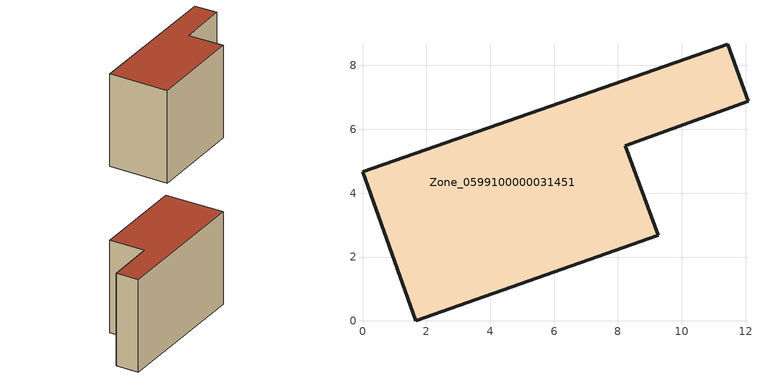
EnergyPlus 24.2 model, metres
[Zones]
Zone_0599100000031451
 floor ground (C_G): 0,4.67 11.43,8.67 12.07,6.88 8.23,5.48 9.26,2.68 1.67,0 z0
 wall outside (C_F): 1.67,0 9.26,2.68 8.23,5.48 12.07,6.88 11.43,8.67 0,4.67 1.67,0 z0:7.8
 roof outside (C_R): 11.43,8.67 0,4.67 1.67,0 9.26,2.68 8.23,5.48 12.07,6.88 z7.8
[BUILDING]
Pand.0599100000031451: North Axis=0; Terrain=City; Loads Convergence Tolerance Value=0.04; Temperature Convergence Tolerance Value=0.4; Solar Distribution=FullExterior; Maximum Number of Warmup Days=25; Minimum Number of Warmup Days=1
[Site:Location]
Rotterdam.The.Hague.AP_ZH_NLD Design_Conditions: Latitude=51.96; Longitude=4.45; Time Zone=1; Elevation=-4.5
[SITE:GROUNDTEMPERATURE:BUILDINGSURFACE]
18, 18, 18, 18, 18, 18, 18, 18, 18, 18, 18, 18
[MATERIAL] Thermal Absorptance=0.9; Solar Absorptance=0.7; Visible Absorptance=0.7
Name | Roughness | Thickness | Conductivity | Density | Specific Heat
G.TC.1946 | MediumSmooth | 0.15 | 1 | 540 | 1210
F.TC.1946 | Rough | 0.3 | 0.857143 | 1920 | 840
R.TC.1946 | MediumRough | 0.2 | 0.909091 | 1500 | 1000
[CONSTRUCTION]
C_G: G.TC.1946
C_F: F.TC.1946
C_R: R.TC.1946
[ZONE]
Zone_0599100000031451: Type=1; Multiplier=1; Ceiling Height=Autocalculate; Volume=Autocalculate; Floor Area=autocalculate; Part of Total Floor Area=Yes
[ZONEINFILTRATION:DESIGNFLOWRATE]
Infil_Zone_0599100000031451: Zone or ZoneList or Space or SpaceList=Zone_0599100000031451; Schedule=AlwaysOn; Design Flow Rate Calculation Method=Flow/Area; Flow Rate per Floor Area=0.003; Constant Term Coefficient=1; Temperature Term Coefficient=0; Velocity Term Coefficient=0; Velocity Squared Term Coefficient=0
[HVACTEMPLATE:ZONE:IDEALLOADSAIRSYSTEM]
Zone_0599100000031451: Maximum Heating Supply Air Temperature=50; Minimum Cooling Supply Air Temperature=13; Maximum Heating Supply Air Humidity Ratio=0.0156; Minimum Cooling Supply Air Humidity Ratio=0.0077; Heating Limit=NoLimit; Cooling Limit=NoLimit; Dehumidification Control Type=ConstantSensibleHeatRatio; Cooling Sensible Heat Ratio=0.7; Dehumidification Setpoint=60; Humidification Control Type=None; Humidification Setpoint=30; Outdoor Air Method=None; Outdoor Air Flow Rate per Person=0.00944; Outdoor Air Flow Rate per Zone Floor Area=0; Outdoor Air Flow Rate per Zone=0; Demand Controlled Ventilation Type=None; Outdoor Air Economizer Type=NoEconomizer; Heat Recovery Type=None; Sensible Heat Recovery Effectiveness=0.7; Latent Heat Recovery Effectiveness=0.65
[ZONECONTROL:THERMOSTAT]
ThermostatControl_Zone_0599100000031451: Zone or ZoneList=Zone_0599100000031451; Control Type Schedule=DualSetpointControlType; Control 1=Thermostat_Zone_0599100000031451; Temperature Difference Between Cutout And Setpoint=0
[THERMOSTATSETPOINT:DUALSETPOINT]
Thermostat_Zone_0599100000031451: Heating Setpoint Temperature Schedule=HeatingSetpoint_Zone_0599100000031451; Cooling Setpoint Temperature Schedule=CoolingSetpoint_Zone_0599100000031451
[SCHEDULE:COMPACT]
HeatingSetpoint_Zone_0599100000031451: Through: 12/31, For: AllDays, Until: 24:00, 21
CoolingSetpoint_Zone_0599100000031451: Through: 12/31, For: AllDays, Until: 24:00, 24
DualSetpointControlType: Through: 12/31, For: AllDays, Until: 24:00, 4
AlwaysOn: Through: 12/31, For: AllDays, Until: 24:00, 1
